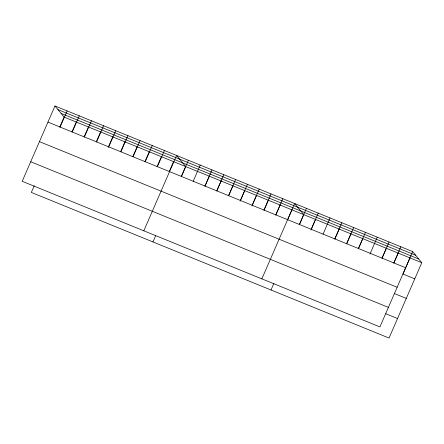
<?xml version="1.0" encoding="UTF-8"?>
<svg xmlns="http://www.w3.org/2000/svg" width="444" height="444" viewBox="0 0 444 444"><rect width="100%" height="100%" fill="white"/><g stroke="black" fill="none" stroke-linecap="round" stroke-linejoin="round"><path stroke-width="0.67" d="M54.962 105.955L22.2 181.296L379.903 326.923L412.665 251.582L54.962 105.955L64.097 117.077L421.8 262.704L389.038 338.045L31.335 192.419L34.255 185.703M59.774 127.017L64.097 117.077M60.095 127.062L67.122 110.906M71.934 131.968L76.257 122.028M72.261 132.012L79.282 115.856M84.094 136.918L88.417 126.978M84.421 136.963L91.447 120.807M96.259 141.875L100.583 131.929M96.581 141.913L103.607 125.757M108.147 147.447L112.743 136.88M108.747 146.864L115.767 130.708M120.579 151.776L124.903 141.836M120.907 151.815L127.933 135.659M132.745 156.726L137.068 146.786M133.067 156.771L140.093 140.615M144.905 161.677L149.228 151.737M145.232 161.721L152.253 145.565M157.065 166.628L161.388 156.688M157.392 166.672L164.419 150.516M169.231 171.584L173.554 161.638M143.817 230.808L176.579 155.467L185.714 166.589L181.391 176.534M181.357 176.429L188.384 160.273M152.952 241.93L155.611 235.831M193.196 181.341L200.189 165.079M204.967 186.042L211.993 169.886M205 186.147L209.324 176.201M216.772 190.848L223.798 174.692M216.805 190.948L221.129 181.008M228.577 195.654L235.603 179.498M228.61 195.754L232.934 185.814M240.382 200.455L247.402 184.299M240.143 201.182L244.738 190.62M252.186 205.261L259.207 189.105M251.948 205.988L256.538 195.427M263.991 210.068L271.012 193.911M264.019 210.173L268.343 200.233M275.791 214.874L282.817 198.718M275.824 214.979L280.147 205.039M261.86 278.865L294.622 203.524L303.757 214.646L299.434 224.592M287.629 219.786L291.952 209.84M299.4 224.486L306.427 208.33M270.995 289.988L273.915 283.278M311.205 229.293L318.231 213.137M310.966 230.02L315.562 219.453M323.043 234.204L330.036 217.943M334.815 238.905L341.841 222.749M334.848 239.005L339.172 229.065M346.62 243.712L353.646 227.556M346.653 243.812L350.976 233.871M358.425 248.518L365.445 232.362M358.458 248.618L362.781 238.678M369.991 254.046L377.25 237.163M382.029 258.125L389.055 241.969M382.062 258.23L386.385 248.29M393.834 262.931L400.86 246.775M393.867 263.037L398.19 253.097M409.995 257.903L402.969 274.059L414.774 278.86M57.975 109.624L415.678 255.256M61.078 113.403L418.786 259.035M47.935 122.111L405.638 267.738M39.444 141.642L397.147 287.268M394.477 293.589L406.282 298.396M30.692 161.76L388.4 307.392M385.731 313.708L397.535 318.514M412.665 251.582L421.8 262.704"/></g></svg>
